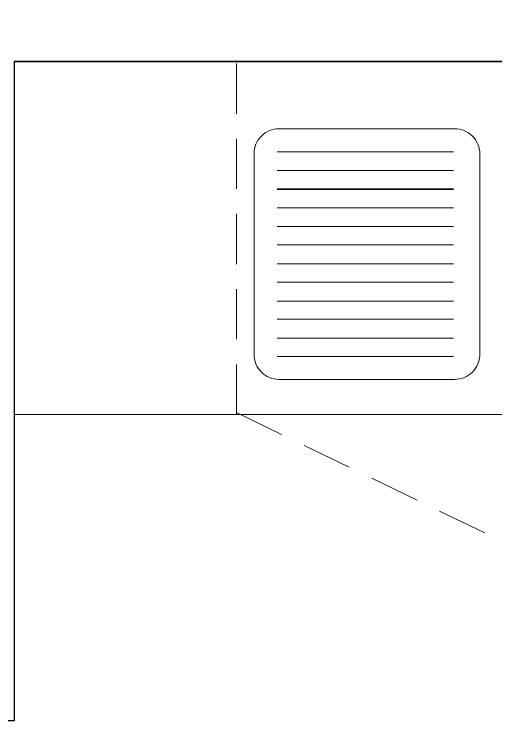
# Model space of a CAD drawing. Header units: millimetres. Extents: x 863 to 22635, y -482 to 12118.
# Drawn here: x 15964 to 16060, y 4071.7 to 4212.6 of the extents above; entities that cross this region are included whole.
import ezdxf

# ---------------------------------------------------------------- set-up
doc = ezdxf.new("R2010")
doc.units = ezdxf.units.MM
doc.linetypes.add('DASHED', pattern=[0.75, 0.5, -0.25])
doc.layers.add('EKİPMANüst', color=53, linetype='Continuous', lineweight=20)
doc.layers.add('tefris', color=62, linetype='Continuous', lineweight=20)
doc.layers.add('Existing WALL_0G', color=65, linetype='Continuous')
doc.layers.add('WALL_0G', color=151, linetype='Continuous')

# ---------------------------------------------------------------- blocks, each defined once
blk = doc.blocks.new('BAR-01-11')
at = {"layer": 'EKİPMANüst'}
for p, q in [((-231.85, 84.82, 0), (-267.02, 84.82, 0)), ((-231.85, 81.05, 0), (-267.02, 81.05, 0)), ((-231.85, 77.4, 0), (-267.02, 77.4, 0)), ((-231.85, 77.29, 0), (-267.02, 77.29, 0)), ((-231.85, 73.64, 0), (-267.02, 73.64, 0)), ((-231.85, 69.88, 0), (-267.02, 69.88, 0)), ((-231.85, 66.23, 0), (-267.02, 66.23, 0)), ((-231.85, 62.46, 0), (-267.02, 62.46, 0)), ((-231.85, 58.81, 0), (-267.02, 58.81, 0)), ((-231.85, 55.05, 0), (-267.02, 55.05, 0)), ((-231.85, 51.4, 0), (-267.02, 51.4, 0)), ((-231.85, 47.64, 0), (-267.02, 47.64, 0)), ((-231.85, 43.98, 0), (-267.02, 43.98, 0))]:
    blk.add_line(p, q, dxfattribs=at)
at = {"layer": 'EKİPMANüst', "elevation": 0}
blk.add_lwpolyline([(-266.61, 39.41), (-231.61, 39.41, 0.414214), (-226.61, 44.41), (-226.61, 84.41, 0.414214), (-231.61, 89.41), (-266.61, 89.41, 0.414214), (-271.61, 84.41), (-271.61, 44.41, 0.414214)], format="xyb", close=True, dxfattribs=at)
at = {"layer": 'tefris', "linetype": 'DASHED', "lineweight": 9, "ltscale": 20}
for p, q in [((-275.11, 32.41), (-275.11, 102.41)), ((-275.11, 32.81, 0), (-218.81, 5.49, 0))]:
    blk.add_line(p, q, dxfattribs=at)
at = {"layer": 'tefris', "linetype": 'Continuous', "ltscale": 10}
blk.add_lwpolyline([(139.84, 32.41), (-319.41, 32.41)], dxfattribs=at)

msp = doc.modelspace()

# ---------------------------------------------------------------- linework, layer by layer
at = {"layer": 'Existing WALL_0G'}
msp.add_lwpolyline([(16435.04, 4203.16), (15964.04, 4203.16), (15964.04, 4071.66), (15937.54, 4071.66), (15937.54, 4215.66), (15480.54, 4215.66), (15480.54, 4071.66), (15454.04, 4071.66), (15454.04, 4120.66), (15432.04, 4120.66), (15432.04, 4215.66), (15454.04, 4215.66), (15454.04, 4263.66), (16935.04, 4263.66)], dxfattribs=at)
at = {"layer": 'WALL_0G'}
msp.add_line((15964.04, 4203.16), (16423.29, 4203.16), dxfattribs=at)

# ---------------------------------------------------------------- block references
msp.add_blockref('BAR-01-11', (16283.45, 4100.35))

doc.saveas('drawing.dxf')
